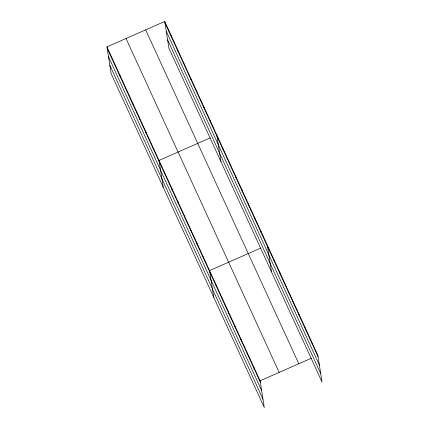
<?xml version="1.0" encoding="UTF-8"?>
<svg xmlns="http://www.w3.org/2000/svg" width="429" height="429" viewBox="0 0 429 429"><rect width="100%" height="100%" fill="white"/><g stroke="black" fill="none" stroke-linecap="round" stroke-linejoin="round"><path stroke-width="0.64" d="M106.95 46.895L260.097 380.802L264.285 407.55L111.138 73.643L106.95 46.895L164.715 21.45L317.862 355.357L322.05 382.105L168.903 48.198L164.715 21.45M210.231 137.865L159.02 160.425L163.208 187.173M260.773 248.053L209.561 270.613L213.749 297.361M260.097 380.802L311.309 358.242M164.929 22.828L318.077 356.735M166.238 31.199L319.391 365.111M167.589 39.827L320.742 373.734M145.651 29.848L298.799 363.754M126.013 38.497L279.161 372.404M107.164 48.273L260.317 382.18M108.478 56.644L261.626 390.551M109.824 65.272L262.977 399.179M311.545 341.586L311.76 342.964M305.228 327.81L305.443 329.188M298.911 314.039L299.126 315.417M292.594 300.262L292.809 301.641M286.277 286.492L286.492 287.87M279.96 272.715L280.175 274.093M273.643 258.944L273.858 260.323M267.321 245.168L271.514 271.916M261.004 231.392L261.223 232.775M254.687 217.621L254.906 218.999M248.37 203.845L248.589 205.228M242.053 190.074L242.267 191.452M235.736 176.298L235.95 177.681M229.418 162.527L229.633 163.905M223.101 148.75L223.316 150.134M253.78 367.026L253.995 368.409M216.784 134.979L220.973 161.728M247.463 353.255L247.678 354.633M210.274 120.785L210.489 122.168M241.146 339.478L241.361 340.862M203.764 106.596L203.984 107.974M234.829 325.708L235.044 327.086M197.26 92.407L197.474 93.785M228.512 311.931L228.727 313.315M190.749 78.212L190.964 79.596M222.195 298.16L222.41 299.539M184.239 64.023L184.454 65.401M215.878 284.384L216.093 285.762M177.729 49.834L177.944 51.212M171.219 35.639L171.439 37.023M203.244 256.837L203.459 258.215M196.922 243.066L197.142 244.444M190.605 229.29L190.825 230.668M184.288 215.519L184.508 216.897M177.971 201.743L178.191 203.121M171.654 187.972L171.868 189.35M165.337 174.195L165.551 175.574M152.51 146.23L152.729 147.608M145.999 132.041L146.219 133.419M139.495 117.846L139.709 119.23M132.985 103.657L133.199 105.035M126.475 89.468L126.689 90.846M119.964 75.273L120.184 76.657M113.46 61.084L113.674 62.462"/></g></svg>
